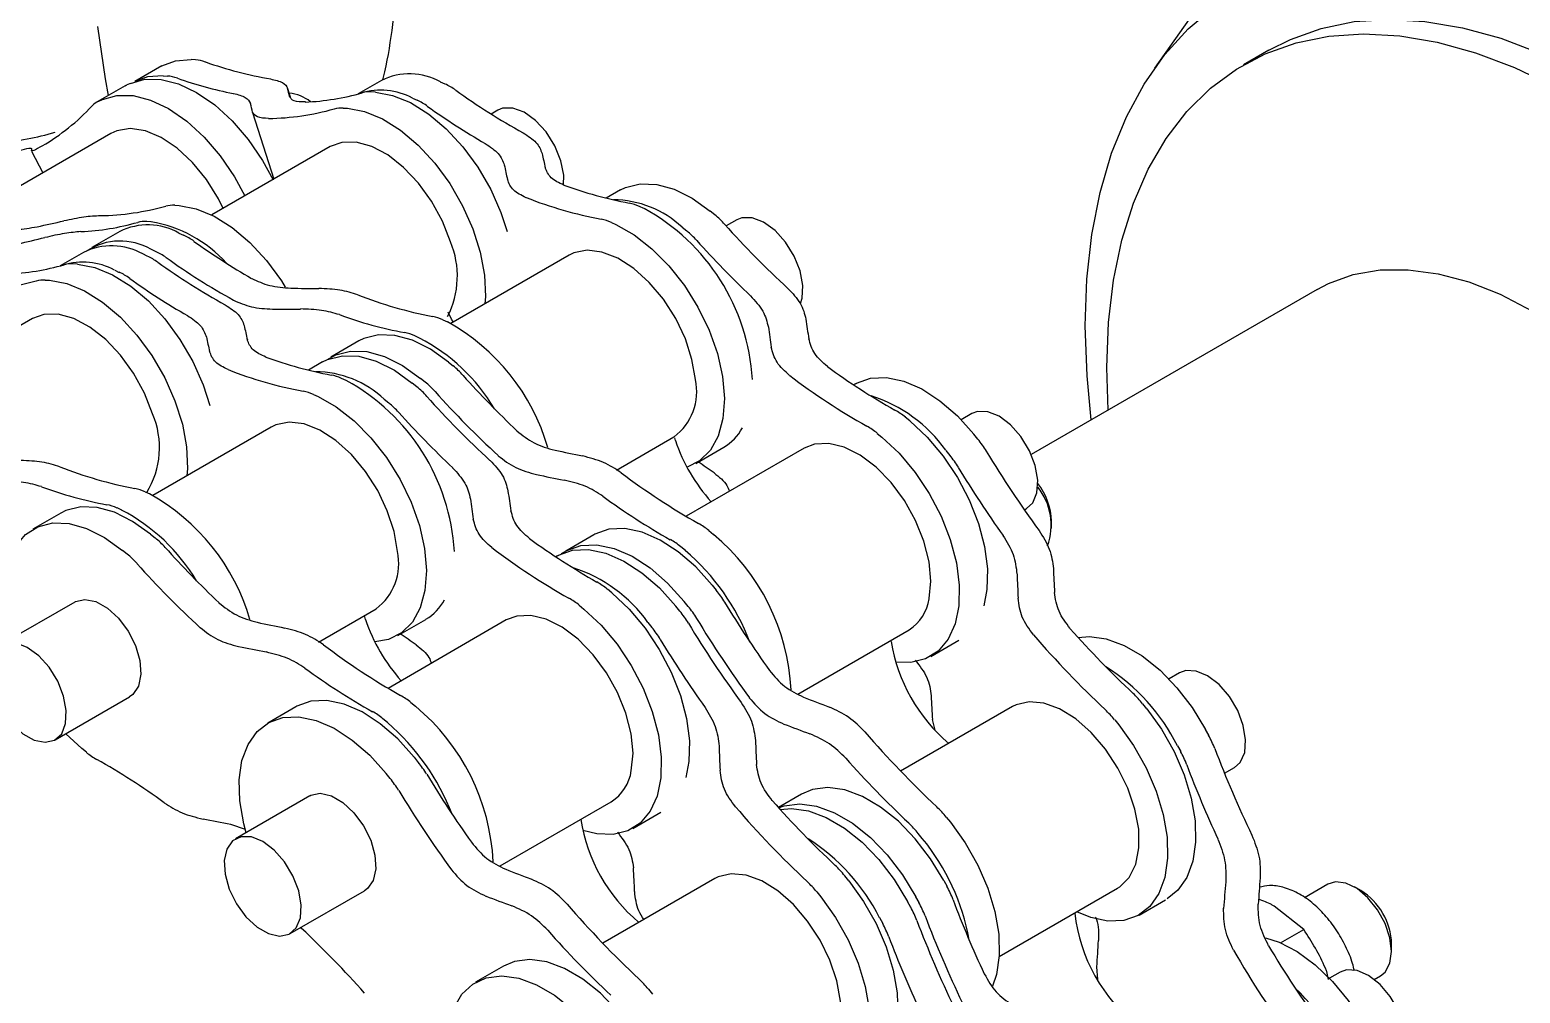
# Model space of a CAD drawing. Header units: millimetres. Extents: x 0 to 11880, y 0 to 8400.
# Drawn here: x 6542.7 to 6655.5, y 1512.3 to 1585.2 of the extents above; entities that cross this region are included whole.
import ezdxf

# ---------------------------------------------------------------- set-up
doc = ezdxf.new("R2010")
doc.units = ezdxf.units.MM
doc.header["$LTSCALE"] = 20

msp = doc.modelspace()

# ---------------------------------------------------------------- linework, layer by layer
at = {"color": 7, "linetype": 'Continuous', "lineweight": 25}
for p, q in [((6637.62, 1596.12), (6627.83, 1582.27)), ((6636.49, 1583.63), (6634.58, 1582.53)), ((6552.72, 1582.45), (6550.69, 1581.27)), ((6555.28, 1582.91), (6554.95, 1582.93)), ((6550.35, 1581.13), (6550.09, 1581.01)), ((6552.83, 1581.7), (6553.15, 1581.68)), ((6569.35, 1581.35), (6567.58, 1580.33)), ((6574.17, 1581.07), (6573.82, 1581.23)), ((6549.95, 1580.94), (6547.83, 1579.72)), ((6547.97, 1579.79), (6548.23, 1579.91)), ((6562.46, 1580.08), (6562.23, 1580.79)), ((6568.89, 1580.47), (6568.57, 1580.49)), ((6571.7, 1580.01), (6572.05, 1579.85)), ((6559.6, 1578.93), (6561.2, 1573.87)), ((6566.45, 1579.26), (6566.77, 1579.24)), ((6578.15, 1579.09), (6577.65, 1578.8)), ((6548.87, 1577.34), (6539.92, 1572.17)), ((6542.86, 1576), (6543.73, 1574.37)), ((6565.47, 1576.34), (6556.52, 1571.17)), ((6587.43, 1573.07), (6586.36, 1572.45)), ((6553.71, 1571.91), (6554.03, 1571.89)), ((6589.21, 1571.66), (6588.86, 1571.82)), ((6594.57, 1571.18), (6594.22, 1571.47)), ((6549.55, 1569.92), (6547.43, 1568.7)), ((6551.91, 1570.66), (6551.59, 1570.68)), ((6554.02, 1569.8), (6554.37, 1569.64)), ((6586.74, 1570.6), (6587.09, 1570.44)), ((6592.1, 1570.24), (6592.45, 1569.96)), ((6596.24, 1570.81), (6595.43, 1570.34)), ((6546.8, 1568.34), (6545.04, 1567.32)), ((6551.63, 1568.06), (6551.28, 1568.22)), ((6552.25, 1568.42), (6551.9, 1568.58)), ((6583.55, 1568.14), (6574.59, 1562.97)), ((6546.35, 1567.45), (6546.03, 1567.47)), ((6549.16, 1566.99), (6549.51, 1566.83)), ((6543.91, 1566.25), (6544.23, 1566.23)), ((6640.14, 1565.54), (6618.51, 1553.05)), ((6542.93, 1563.33), (6533.97, 1558.16)), ((6574, 1563.24), (6574.35, 1563.08)), ((6574.65, 1563.3), (6574.39, 1563.83)), ((6574.78, 1563.08), (6574.65, 1563.3)), ((6572.23, 1561.86), (6571.88, 1562.02)), ((6567.63, 1561.64), (6565.51, 1560.41)), ((6564.89, 1560.05), (6563.82, 1559.44)), ((6574.42, 1560.04), (6574.77, 1559.75)), ((6624.33, 1556.41), (6624.22, 1559.64)), ((6566.67, 1558.65), (6566.32, 1558.81)), ((6572.65, 1558.53), (6572.3, 1558.81)), ((6564.2, 1557.59), (6564.55, 1557.43)), ((6572.03, 1558.17), (6571.68, 1558.45)), ((6605.21, 1558.4), (6605.07, 1558.32)), ((6569.56, 1557.23), (6569.91, 1556.95)), ((6561, 1555.12), (6552.05, 1549.96)), ((6609.32, 1555.59), (6608.98, 1555.87)), ((6614.01, 1556.14), (6613.21, 1555.68)), ((6587.14, 1551.87), (6591.48, 1554.38)), ((6591.59, 1554.11), (6591.54, 1554.3)), ((6606.86, 1554.65), (6607.2, 1554.36)), ((6614.47, 1554.21), (6614.17, 1554.59)), ((6601.34, 1553.54), (6592.39, 1548.38)), ((6593.12, 1552.37), (6595.24, 1553.6)), ((6612.05, 1553.36), (6612.35, 1552.98)), ((6551.46, 1550.23), (6551.81, 1550.07)), ((6545.09, 1548.62), (6542.97, 1547.4)), ((6549.69, 1548.85), (6549.34, 1549.01)), ((6617.99, 1548.87), (6618.15, 1548.97)), ((6594.11, 1547.29), (6594.46, 1547.01)), ((6620.05, 1547.44), (6620.05, 1548)), ((6551.88, 1547.02), (6552.23, 1546.74)), ((6585.41, 1546.97), (6583.29, 1545.75)), ((6592.34, 1545.78), (6591.99, 1546.07)), ((6550.11, 1545.52), (6549.76, 1545.8)), ((6582.66, 1545.39), (6582.53, 1545.31)), ((6586.78, 1542.58), (6586.44, 1542.86)), ((6594.37, 1543.16), (6594.68, 1542.78)), ((6546.15, 1541.89), (6540.52, 1538.64)), ((6584.31, 1541.64), (6584.66, 1541.35)), ((6591.93, 1541.19), (6591.63, 1541.58)), ((6592.55, 1541.55), (6592.25, 1541.93)), ((6564.59, 1538.86), (6568.94, 1541.37)), ((6568.13, 1540.58), (6568.06, 1540.86)), ((6578.79, 1540.53), (6569.85, 1535.36)), ((6570.58, 1539.36), (6572.7, 1540.58)), ((6589.5, 1540.35), (6589.81, 1539.97)), ((6600.86, 1534.93), (6609.28, 1539.79)), ((6610.91, 1537.78), (6613.03, 1539)), ((6629.74, 1536.53), (6628.94, 1536.07)), ((6544.66, 1531.47), (6550.29, 1534.72)), ((6562.86, 1533.96), (6560.74, 1532.73)), ((6571.57, 1534.28), (6571.92, 1534)), ((6617.1, 1533.98), (6608.63, 1529.09)), ((6627.25, 1533.81), (6626.95, 1534.2)), ((6569.8, 1532.77), (6569.45, 1533.06)), ((6611.23, 1532.2), (6611.05, 1532.99)), ((6624.83, 1532.97), (6625.13, 1532.59)), ((6546.67, 1530.81), (6545.46, 1531.93)), ((6631.94, 1531.81), (6631.7, 1532.25)), ((6547.02, 1530.53), (6546.67, 1530.81)), ((6629.58, 1531.02), (6629.82, 1530.58)), ((6571.83, 1530.15), (6572.13, 1529.76)), ((6633.13, 1528.93), (6633.88, 1529.36)), ((6570.01, 1528.54), (6569.71, 1528.92)), ((6563.92, 1527.22), (6558.29, 1523.98)), ((6601.13, 1527.36), (6599.38, 1526.35)), ((6578.32, 1521.92), (6586.73, 1526.78)), ((6588.37, 1524.76), (6590.49, 1525.99)), ((6559.07, 1524.68), (6557.94, 1525.06)), ((6612.08, 1525.62), (6612.39, 1525.23)), ((6610.27, 1524.01), (6609.96, 1524.39)), ((6594.56, 1520.97), (6586.09, 1516.08)), ((6604.71, 1520.8), (6604.41, 1521.18)), ((6611.9, 1520.82), (6612.14, 1520.38)), ((6616.08, 1515.06), (6625.04, 1520.23)), ((6640.94, 1520.54), (6639.18, 1519.52)), ((6643.43, 1520.06), (6642.94, 1520.34)), ((6562.43, 1516.8), (6568.06, 1520.05)), ((6602.28, 1519.96), (6602.59, 1519.58)), ((6609.39, 1518.79), (6609.16, 1519.23)), ((6610.02, 1519.15), (6609.78, 1519.59)), ((6626.67, 1518.21), (6628.68, 1519.37)), ((6607.04, 1518.01), (6607.27, 1517.57)), ((6639.13, 1517.12), (6636.89, 1518.89)), ((6563.23, 1517.27), (6563.31, 1517.19)), ((6637.38, 1516.11), (6639.13, 1517.12)), ((6645.77, 1515.45), (6645.77, 1516.01)), ((6578.59, 1514.35), (6576.47, 1513.12)), ((6623.54, 1513.34), (6623.47, 1514.28)), ((6641.01, 1513.34), (6640.87, 1513.94)), ((6641.88, 1513.89), (6641.08, 1513.43)), ((6644.47, 1513.34), (6644.94, 1513.61)), ((6589.54, 1512.6), (6589.85, 1512.22))]:
    msp.add_line(p, q, dxfattribs=at)
at = {"color": 7, "linetype": 'Continuous', "lineweight": 25, "flags": 128}
for points in [[(6622.59, 1562.78), (6622.72, 1566.32), (6623.1, 1569.69), (6623.72, 1572.88), (6624.59, 1575.85), (6625.71, 1578.59), (6627.05, 1581.08), (6628.61, 1583.31), (6630.39, 1585.26), (6632.37, 1586.92), (6634.54, 1588.27), (6636.89, 1589.32), (6639.39, 1590.04), (6642.04, 1590.45), (6644.81, 1590.53), (6647.69, 1590.28), (6650.66, 1589.71), (6653.7, 1588.82), (6656.8, 1587.62)], [(6636.49, 1583.63), (6638.13, 1584.46), (6640.46, 1585.29), (6642.95, 1585.8), (6645.57, 1585.97), (6648.3, 1585.82), (6651.13, 1585.34), (6654.04, 1584.54), (6656.99, 1583.42)], [(6548.7, 1580.22), (6548.46, 1581.46), (6547.89, 1585.44)], [(6624.22, 1559.64), (6624.35, 1563.03), (6624.73, 1566.24), (6625.36, 1569.27), (6626.24, 1572.07), (6627.36, 1574.64), (6628.71, 1576.96), (6630.28, 1579), (6632.07, 1580.76), (6634.05, 1582.21), (6636.22, 1583.36), (6638.55, 1584.19), (6641.04, 1584.69), (6643.66, 1584.87), (6646.39, 1584.72), (6649.22, 1584.24), (6652.13, 1583.44), (6655.08, 1582.32), (6658.07, 1580.88)], [(6552.72, 1582.45), (6553.76, 1582.84), (6554.95, 1582.93)], [(6550.35, 1581.13), (6551.45, 1581.45), (6552.68, 1581.43), (6554, 1581.09), (6555.36, 1580.44), (6556.73, 1579.5), (6558.04, 1578.3), (6559.27, 1576.88), (6560.35, 1575.29), (6561.15, 1573.84)], [(6552.83, 1581.7), (6551.64, 1581.62), (6550.69, 1581.27)], [(6548.23, 1579.91), (6549.33, 1580.22), (6550.56, 1580.21), (6551.88, 1579.87), (6553.24, 1579.22), (6554.61, 1578.27), (6555.92, 1577.07), (6557.14, 1575.65), (6558.23, 1574.06), (6559.02, 1572.62)], [(6549.95, 1580.94), (6550.02, 1580.98), (6550.09, 1581.01)], [(6568.89, 1580.47), (6570.19, 1580.22), (6571.55, 1579.67), (6572.92, 1578.81), (6574.25, 1577.68), (6575.51, 1576.32), (6576.64, 1574.78), (6577.61, 1573.1), (6578.39, 1571.35), (6578.85, 1569.93)], [(6566.77, 1579.24), (6568.07, 1579), (6569.43, 1578.44), (6570.79, 1577.58), (6572.13, 1576.45), (6573.38, 1575.1), (6574.52, 1573.55), (6575.49, 1571.87), (6576.27, 1570.12), (6576.82, 1568.36), (6577.14, 1566.63), (6577.21, 1565.01), (6577.17, 1564.46)], [(6583.13, 1573.44), (6583.14, 1574.18), (6582.92, 1575.28), (6582.46, 1576.4), (6581.8, 1577.45), (6581, 1578.32), (6580.14, 1578.94), (6579.28, 1579.25), (6578.5, 1579.24), (6578.15, 1579.09)], [(6557.38, 1571.67), (6557.02, 1572.4), (6556.11, 1573.85), (6555.05, 1575.15), (6553.89, 1576.23), (6552.68, 1577.04), (6551.48, 1577.54), (6550.34, 1577.71), (6549.32, 1577.55), (6548.87, 1577.34)], [(6574.57, 1569.14), (6573.96, 1570.7), (6573.13, 1572.21), (6572.14, 1573.59), (6571.02, 1574.77), (6569.82, 1575.71), (6568.61, 1576.35), (6567.44, 1576.68), (6566.35, 1576.66), (6565.47, 1576.34)], [(6587.43, 1573.07), (6587.81, 1573.26), (6588.93, 1573.54), (6590.17, 1573.49), (6591.5, 1573.12), (6592.86, 1572.44), (6594.22, 1571.47)], [(6554.03, 1571.89), (6555.33, 1571.64), (6556.68, 1571.08), (6558.05, 1570.23), (6559.39, 1569.1), (6560.64, 1567.74), (6561.78, 1566.2), (6562.07, 1565.72)], [(6601.06, 1564.47), (6601.17, 1564.87), (6601.22, 1565.84), (6601.02, 1566.94), (6600.57, 1568.06), (6599.92, 1569.11), (6599.13, 1569.99), (6598.26, 1570.63), (6597.4, 1570.96), (6596.62, 1570.96), (6596.24, 1570.81)], [(6587.09, 1570.44), (6588.46, 1569.67), (6589.81, 1568.62), (6591.1, 1567.32), (6592.27, 1565.83), (6593.29, 1564.19), (6594.13, 1562.45), (6594.76, 1560.68), (6595.15, 1558.94), (6595.29, 1557.28), (6595.18, 1555.77), (6594.82, 1554.45), (6594.23, 1553.37), (6593.42, 1552.56), (6592.47, 1552.08)], [(6593.1, 1558.72), (6592.84, 1560.23), (6592.34, 1561.8), (6591.61, 1563.34), (6590.68, 1564.79), (6589.61, 1566.06), (6588.44, 1567.12), (6587.23, 1567.9), (6586.03, 1568.37), (6584.9, 1568.51), (6583.9, 1568.31), (6583.55, 1568.14)], [(6546.35, 1567.45), (6547.65, 1567.21), (6549, 1566.65), (6550.37, 1565.79), (6551.71, 1564.67), (6552.96, 1563.31), (6554.1, 1561.76), (6555.07, 1560.09), (6555.85, 1558.33), (6556.36, 1556.75)], [(6640.14, 1565.54), (6641.01, 1565.99), (6642.88, 1566.66), (6644.9, 1567.01), (6647.04, 1567.03), (6649.29, 1566.73), (6651.61, 1566.11), (6653.99, 1565.17), (6656.39, 1563.93)], [(6544.23, 1566.23), (6545.53, 1565.99), (6546.88, 1565.43), (6548.25, 1564.57), (6549.59, 1563.44), (6550.84, 1562.08), (6551.97, 1560.54), (6552.95, 1558.86), (6553.72, 1557.11), (6554.28, 1555.34), (6554.6, 1553.62), (6554.67, 1552), (6554.63, 1551.44)], [(6552.02, 1556.12), (6551.41, 1557.69), (6550.59, 1559.2), (6549.6, 1560.57), (6548.48, 1561.76), (6547.28, 1562.69), (6546.07, 1563.34), (6544.89, 1563.66), (6543.81, 1563.65), (6542.93, 1563.33)], [(6574.42, 1560.04), (6573.06, 1561.01), (6571.7, 1561.69), (6570.37, 1562.06), (6569.13, 1562.11), (6568.02, 1561.83), (6567.63, 1561.64)], [(6623.05, 1555.67), (6622.73, 1558.99), (6622.59, 1562.78)], [(6565.21, 1560.22), (6565.89, 1560.6), (6567.01, 1560.88), (6568.25, 1560.84), (6569.58, 1560.47), (6570.94, 1559.78), (6572.3, 1558.81)], [(6564.89, 1560.05), (6565.27, 1560.24), (6566.39, 1560.52), (6567.63, 1560.48), (6568.95, 1560.11), (6570.32, 1559.42), (6571.68, 1558.45)], [(6605.21, 1558.4), (6605.29, 1558.45), (6606.35, 1558.82), (6607.56, 1558.87), (6608.87, 1558.6), (6610.23, 1558.01), (6611.59, 1557.12), (6612.92, 1555.97), (6614.17, 1554.59)], [(6564.55, 1557.43), (6565.92, 1556.65), (6567.27, 1555.6), (6568.55, 1554.31), (6569.73, 1552.82), (6570.75, 1551.17), (6571.59, 1549.44), (6572.22, 1547.67), (6572.61, 1545.93), (6572.75, 1544.27), (6572.64, 1542.76), (6572.28, 1541.44), (6571.69, 1540.36), (6570.87, 1539.55), (6569.87, 1539.05), (6568.85, 1538.87)], [(6618.15, 1548.97), (6618.62, 1549.4), (6618.94, 1550.16), (6619, 1551.12), (6618.81, 1552.22), (6618.37, 1553.34), (6617.73, 1554.4), (6616.95, 1555.29), (6616.08, 1555.94), (6615.22, 1556.28), (6614.44, 1556.3), (6614.01, 1556.14)], [(6570.56, 1545.7), (6570.3, 1547.22), (6569.79, 1548.79), (6569.06, 1550.33), (6568.14, 1551.77), (6567.07, 1553.05), (6565.9, 1554.11), (6564.69, 1554.89), (6563.49, 1555.36), (6562.36, 1555.49), (6561.35, 1555.29), (6561, 1555.12)], [(6609.32, 1555.59), (6610.63, 1554.36), (6611.84, 1552.92), (6612.92, 1551.32), (6613.81, 1549.61), (6614.51, 1547.84), (6614.97, 1546.09), (6615.19, 1544.4), (6615.15, 1542.84), (6614.92, 1541.61)], [(6607.2, 1554.36), (6608.51, 1553.14), (6609.72, 1551.7), (6610.79, 1550.1), (6611.69, 1548.38), (6612.38, 1546.62), (6612.85, 1544.86), (6613.07, 1543.17), (6613.03, 1541.61), (6612.75, 1540.23), (6612.22, 1539.07), (6611.47, 1538.18), (6610.52, 1537.58), (6609.41, 1537.31), (6608.26, 1537.34)], [(6610.8, 1542.15), (6610.92, 1543.47), (6610.78, 1544.94), (6610.38, 1546.5), (6609.75, 1548.06), (6608.91, 1549.56), (6607.9, 1550.92), (6606.77, 1552.08), (6605.57, 1552.99), (6604.36, 1553.6), (6603.19, 1553.89), (6602.12, 1553.84), (6601.34, 1553.54)], [(6551.88, 1547.02), (6550.52, 1547.99), (6549.15, 1548.68), (6547.83, 1549.05), (6546.59, 1549.09), (6545.47, 1548.81), (6545.09, 1548.62)], [(6541.32, 1539.1), (6541.03, 1540.31), (6540.81, 1542), (6540.84, 1543.56), (6541.13, 1544.95), (6541.65, 1546.1), (6542.4, 1546.99), (6543.35, 1547.59), (6544.47, 1547.87), (6545.71, 1547.82), (6547.03, 1547.45), (6548.4, 1546.77), (6549.76, 1545.8)], [(6594.37, 1543.16), (6593.12, 1544.54), (6591.8, 1545.69), (6590.43, 1546.58), (6589.07, 1547.17), (6587.76, 1547.44), (6586.56, 1547.39), (6585.49, 1547.02), (6585.41, 1546.97)], [(6582.98, 1545.55), (6583.37, 1545.79), (6584.43, 1546.17), (6585.64, 1546.22), (6586.95, 1545.94), (6588.31, 1545.35), (6589.67, 1544.47), (6591, 1543.31), (6592.25, 1541.93)], [(6582.66, 1545.39), (6582.74, 1545.43), (6583.81, 1545.81), (6585.02, 1545.86), (6586.32, 1545.59), (6587.68, 1544.99), (6589.05, 1544.11), (6590.38, 1542.96), (6591.63, 1541.58)], [(6546.15, 1541.89), (6546.19, 1541.92), (6546.91, 1542.08), (6547.74, 1541.92), (6548.61, 1541.43), (6549.45, 1540.66), (6550.18, 1539.69), (6550.73, 1538.59), (6551.06, 1537.46), (6551.14, 1536.42), (6550.96, 1535.53), (6550.53, 1534.9), (6550.29, 1534.72)], [(6586.78, 1542.58), (6588.09, 1541.35), (6589.3, 1539.91), (6590.37, 1538.31), (6591.27, 1536.59), (6591.96, 1534.83), (6592.43, 1533.07), (6592.65, 1531.38), (6592.61, 1529.82), (6592.38, 1528.61)], [(6588.25, 1529.13), (6588.38, 1530.46), (6588.24, 1531.93), (6587.84, 1533.48), (6587.21, 1535.05), (6586.37, 1536.54), (6585.36, 1537.9), (6584.23, 1539.07), (6583.03, 1539.98), (6581.81, 1540.59), (6580.65, 1540.88), (6579.58, 1540.83), (6578.79, 1540.53)], [(6584.66, 1541.35), (6585.97, 1540.13), (6587.18, 1538.69), (6588.25, 1537.08), (6589.15, 1535.37), (6589.84, 1533.6), (6590.31, 1531.85), (6590.52, 1530.16), (6590.49, 1528.6), (6590.21, 1527.21), (6589.68, 1526.06), (6588.93, 1525.17), (6587.98, 1524.57), (6586.87, 1524.29), (6585.63, 1524.34), (6584.59, 1524.6)], [(6545.45, 1532.7), (6545.5, 1533.68), (6545.3, 1534.77), (6544.85, 1535.9), (6544.2, 1536.95), (6543.41, 1537.83), (6542.54, 1538.46), (6541.68, 1538.79), (6540.9, 1538.79), (6540.27, 1538.46), (6539.85, 1537.83), (6539.67, 1536.94), (6539.74, 1535.9), (6540.08, 1534.77), (6540.63, 1533.67), (6541.36, 1532.7), (6542.2, 1531.93), (6543.07, 1531.44), (6543.9, 1531.28), (6544.61, 1531.44), (6545.15, 1531.93), (6545.45, 1532.7)], [(6622.06, 1539.21), (6622.91, 1539.28), (6624.19, 1539.1), (6625.54, 1538.61), (6626.91, 1537.81), (6628.26, 1536.73), (6629.53, 1535.41), (6630.69, 1533.9), (6631.7, 1532.25)], [(6633.88, 1529.36), (6634.32, 1529.76), (6634.66, 1530.5), (6634.73, 1531.46), (6634.55, 1532.55), (6634.13, 1533.68), (6633.5, 1534.74), (6632.72, 1535.64), (6631.86, 1536.3), (6630.99, 1536.66), (6630.2, 1536.7), (6629.74, 1536.53)], [(6571.83, 1530.15), (6570.58, 1531.53), (6569.25, 1532.68), (6567.89, 1533.57), (6566.53, 1534.16), (6565.22, 1534.43), (6564.01, 1534.38), (6562.95, 1534), (6562.86, 1533.96)], [(6625.93, 1521.06), (6626.42, 1522.06), (6626.66, 1523.29), (6626.64, 1524.71), (6626.35, 1526.23), (6625.82, 1527.8), (6625.07, 1529.33), (6624.13, 1530.76), (6623.05, 1532.02), (6621.88, 1533.05), (6620.66, 1533.8), (6619.47, 1534.24), (6618.35, 1534.35), (6617.36, 1534.11), (6617.1, 1533.98)], [(6627.25, 1533.81), (6628.37, 1532.26), (6629.33, 1530.57), (6630.08, 1528.81), (6630.62, 1527.05), (6630.91, 1525.33), (6630.95, 1523.73), (6630.74, 1522.28), (6630.29, 1521.06), (6629.6, 1520.08), (6628.79, 1519.44)], [(6559.1, 1524.44), (6558.92, 1525.12), (6558.62, 1526.84), (6558.58, 1528.44), (6558.79, 1529.89), (6559.25, 1531.12), (6559.93, 1532.09), (6560.82, 1532.78), (6561.89, 1533.15), (6563.1, 1533.21), (6564.4, 1532.93), (6565.76, 1532.34), (6567.13, 1531.45), (6568.46, 1530.3), (6569.71, 1528.92)], [(6625.13, 1532.59), (6626.25, 1531.03), (6627.21, 1529.34), (6627.96, 1527.59), (6628.5, 1525.82), (6628.79, 1524.11), (6628.83, 1522.5), (6628.62, 1521.06), (6628.17, 1519.83), (6627.48, 1518.86), (6626.59, 1518.17), (6625.52, 1517.79), (6624.31, 1517.74), (6623.01, 1518.02), (6621.95, 1518.45)], [(6563.92, 1527.22), (6564, 1527.27), (6564.72, 1527.42), (6565.56, 1527.23), (6566.43, 1526.73), (6567.26, 1525.95), (6567.98, 1524.97), (6568.53, 1523.87), (6568.85, 1522.74), (6568.91, 1521.7), (6568.72, 1520.83), (6568.28, 1520.21), (6568.06, 1520.05)], [(6611.9, 1520.82), (6610.89, 1522.47), (6609.73, 1523.98), (6608.46, 1525.3), (6607.11, 1526.38), (6605.74, 1527.18), (6604.4, 1527.67), (6603.12, 1527.85), (6601.95, 1527.7), (6601.13, 1527.36)], [(6599.4, 1526.33), (6599.82, 1526.48), (6600.99, 1526.63), (6602.27, 1526.45), (6603.62, 1525.95), (6604.99, 1525.15), (6606.34, 1524.08), (6607.61, 1522.76), (6608.77, 1521.25), (6609.78, 1519.59)], [(6599.52, 1526.19), (6600.37, 1526.27), (6601.65, 1526.09), (6603, 1525.59), (6604.37, 1524.79), (6605.72, 1523.72), (6606.99, 1522.4), (6608.15, 1520.89), (6609.16, 1519.23)], [(6612.39, 1525.23), (6613.51, 1523.67), (6614.46, 1521.99), (6615.22, 1520.23), (6615.75, 1518.47), (6616.05, 1516.75), (6616.09, 1515.15), (6615.88, 1513.7), (6615.59, 1512.83)], [(6562.9, 1517.24), (6563.22, 1517.99), (6563.28, 1518.96), (6563.09, 1520.05), (6562.65, 1521.18), (6562.01, 1522.23), (6561.23, 1523.12), (6560.36, 1523.77), (6559.5, 1524.12), (6558.72, 1524.13), (6558.08, 1523.82), (6557.64, 1523.2), (6557.44, 1522.33), (6557.51, 1521.29), (6557.83, 1520.16), (6558.37, 1519.06), (6559.09, 1518.08), (6559.93, 1517.3), (6560.8, 1516.8), (6561.63, 1516.61), (6562.36, 1516.76), (6562.9, 1517.24)], [(6603.39, 1508.04), (6603.88, 1509.04), (6604.12, 1510.28), (6604.09, 1511.69), (6603.81, 1513.22), (6603.28, 1514.79), (6602.53, 1516.32), (6601.59, 1517.75), (6600.51, 1519.01), (6599.33, 1520.04), (6598.12, 1520.79), (6596.93, 1521.23), (6595.81, 1521.33), (6594.81, 1521.1), (6594.56, 1520.97)], [(6604.71, 1520.8), (6605.83, 1519.24), (6606.78, 1517.56), (6607.54, 1515.8), (6608.07, 1514.03), (6608.37, 1512.32), (6608.41, 1510.71), (6608.2, 1509.27), (6607.74, 1508.04), (6607.06, 1507.07), (6606.25, 1506.43)], [(6625.04, 1520.23), (6625.21, 1520.34), (6625.93, 1521.06)], [(6644.94, 1513.61), (6645.28, 1513.89), (6645.65, 1514.56), (6645.77, 1515.45), (6645.65, 1516.48), (6645.28, 1517.57), (6644.71, 1518.61), (6643.98, 1519.52), (6643.16, 1520.21), (6642.32, 1520.63), (6641.53, 1520.72), (6640.94, 1520.54)], [(6602.59, 1519.58), (6603.71, 1518.02), (6604.66, 1516.33), (6605.42, 1514.57), (6605.95, 1512.81), (6606.25, 1511.09), (6606.29, 1509.49), (6606.08, 1508.05), (6605.62, 1506.82), (6604.94, 1505.84), (6604.05, 1505.16), (6602.98, 1504.78), (6601.77, 1504.73), (6600.47, 1505), (6599.41, 1505.43)], [(6636.24, 1516.49), (6637.27, 1516.15), (6638.64, 1515.44), (6640, 1514.44), (6641.3, 1513.19), (6642.5, 1511.74), (6643.56, 1510.12), (6644.43, 1508.4), (6645.1, 1506.63)], [(6589.36, 1507.8), (6588.35, 1509.46), (6587.19, 1510.97), (6585.92, 1512.29), (6584.57, 1513.36), (6583.2, 1514.16), (6581.85, 1514.66), (6580.57, 1514.84), (6579.4, 1514.69), (6578.59, 1514.35)], [(6574.82, 1504.83), (6574.78, 1504.99), (6574.41, 1506.72), (6574.3, 1508.37), (6574.43, 1509.86), (6574.81, 1511.16), (6575.43, 1512.22), (6576.26, 1512.99), (6577.28, 1513.46), (6578.45, 1513.61), (6579.73, 1513.44), (6581.08, 1512.94), (6582.45, 1512.14), (6583.8, 1511.06), (6585.07, 1509.75), (6586.23, 1508.23), (6587.24, 1506.58)], [(6646.02, 1506.72), (6646.44, 1507.09), (6646.78, 1507.82), (6646.87, 1508.77), (6646.71, 1509.86), (6646.29, 1510.98), (6645.67, 1512.05), (6644.9, 1512.96), (6644.04, 1513.64), (6643.17, 1514.02), (6642.37, 1514.07), (6641.88, 1513.89)]]:
    msp.add_lwpolyline(points, dxfattribs=at)
at = {"color": 7, "linetype": 'Continuous', "lineweight": 25}
for centre, radius, start, end in [((6555.07, 1580.08), 2.83, 70.2803, 85.8738), ((6566.12, 1611.34), 30.32, 250.5663, 260.2093), ((6552.95, 1578.86), 2.83, 70.2803, 85.8738), ((6564.15, 1610.64), 30.87, 250.6203, 258.7655), ((6571.47, 1577.04), 4.81, 60.735, 116.2231), ((6572.17, 1576.76), 4.76, 54.1341, 65.1672), ((6562.12, 1577.42), 2.97, 51.3986, 85.2363), ((6562.69, 1598.73), 19.04, 272.6907, 285.8444), ((6569.29, 1575.59), 5.03, 61.4359, 107.2474), ((6568.43, 1578.49), 2, 85.9017, 105.5674), ((6604.38, 1621.56), 50.42, 234.3096, 241.1768), ((6534.95, 1591.13), 17.13, 300.6561, 316.8211), ((6548.68, 1578.25), 1.7, 114.9067, 136.8809), ((6560.52, 1597.75), 19.28, 270.8522, 285.7847), ((6566.31, 1577.26), 2, 85.9017, 105.5674), ((6570.05, 1575.53), 4.76, 54.1341, 65.1672), ((6602.68, 1620.98), 51.19, 234.3417, 240.1543), ((6539.17, 1595.42), 18.8, 273.6893, 286.9566), ((6593.79, 1602.47), 30.93, 249.8655, 259.381), ((6591.81, 1601.8), 31.49, 248.5573, 259.3202), ((6586.85, 1564.65), 7.67, 46.815, 89.6697), ((6587.47, 1568.82), 3.31, 65.0599, 79.1154), ((6547.78, 1590.4), 19.28, 270.8522, 285.7847), ((6553.56, 1569.91), 2, 85.9017, 105.5674), ((6581.6, 1557.78), 15.84, 3.4365, 61.2692), ((6590.13, 1565.81), 6.97, 41.8462, 50.3966), ((6545.71, 1588.93), 19.04, 272.6907, 285.8444), ((6551.67, 1565.61), 4.81, 60.735, 116.2231), ((6551.44, 1568.68), 2, 85.9017, 105.5674), ((6550.3, 1560.97), 9.82, 41.8279, 80.5775), ((6585.35, 1567.6), 3.31, 65.0599, 79.1154), ((6588.01, 1564.59), 6.97, 41.8462, 50.3966), ((6649.07, 1618.74), 72.25, 221.931, 227.3334), ((6548.93, 1564.03), 4.81, 60.735, 116.2231), ((6549.58, 1564.59), 4.61, 59.7969, 123.1421), ((6552.37, 1565.33), 4.76, 54.1341, 65.1672), ((6585, 1610.77), 51.19, 234.3417, 240.1543), ((6568.37, 1566.55), 6.72, 332.8499, 22.6794), ((6647.42, 1617.97), 72.9, 221.9461, 226.5376), ((6546.75, 1562.58), 5.03, 61.4359, 107.2474), ((6549.63, 1563.74), 4.76, 54.1341, 65.1672), ((6550.25, 1564.1), 4.76, 54.1341, 65.1672), ((6581.84, 1608.55), 50.42, 234.3096, 241.1768), ((6582.46, 1608.91), 50.42, 234.3096, 241.1768), ((6540.15, 1585.72), 19.04, 272.6907, 285.8444), ((6545.88, 1565.48), 2, 85.9017, 105.5674), ((6547.51, 1562.52), 4.76, 54.1341, 65.1672), ((6580.14, 1607.96), 51.19, 234.3417, 240.1543), ((6537.98, 1584.74), 19.28, 270.8522, 285.7847), ((6543.76, 1564.25), 2, 85.9017, 105.5674), ((6579.06, 1594.44), 31.49, 248.5573, 259.3202), ((6576.81, 1592.67), 30.93, 249.8655, 259.381), ((6572.6, 1560.24), 3.31, 65.0599, 79.1154), ((6566.61, 1549.12), 15.96, 16.262, 61.0085), ((6570.48, 1559.02), 3.31, 65.0599, 79.1154), ((6565.59, 1549.15), 14.34, 30.8964, 62.4238), ((6571.25, 1589.46), 30.93, 249.8655, 259.381), ((6570.33, 1554.39), 6.97, 41.8462, 50.3966), ((6633.36, 1601.07), 51.26, 233.802, 240.5946), ((6569.26, 1588.78), 31.49, 248.5573, 259.3202), ((6564.31, 1551.64), 7.67, 46.815, 89.6697), ((6564.92, 1555.81), 3.31, 65.0599, 79.1154), ((6559.06, 1544.76), 15.84, 3.4365, 61.2692), ((6568.21, 1553.16), 6.97, 41.8462, 50.3966), ((6629.74, 1607.76), 72.9, 221.9461, 226.5376), ((6588.94, 1557.8), 4.26, 306.7219, 12.3989), ((6631.63, 1600.48), 52, 232.8585, 240.56), ((6562.8, 1554.59), 3.31, 65.0599, 79.1154), ((6567.59, 1552.8), 6.97, 41.8462, 50.3966), ((6626.52, 1605.73), 72.25, 221.931, 227.3334), ((6627.15, 1606.09), 72.25, 221.931, 227.3334), ((6603.03, 1546.92), 11.09, 35.5736, 72.3411), ((6565.46, 1551.58), 6.97, 41.8462, 50.3966), ((6624.88, 1604.96), 72.9, 221.9461, 226.5376), ((6605.53, 1551.71), 5.41, 50.3157, 60.4456), ((6546.1, 1553.57), 6.45, 328.1858, 23.3137), ((6603.41, 1550.49), 5.41, 50.3157, 60.4456), ((6604.37, 1558.47), 13.51, 198.8173, 221.7515), ((6593.29, 1556.89), 3.83, 300.5913, 331.5059), ((6607.89, 1548.92), 8.45, 31.2261, 38.7456), ((6605.77, 1547.7), 8.45, 31.2261, 38.7456), ((6688.17, 1597.63), 85.46, 211.2504, 216.0804), ((6556.52, 1581.43), 31.49, 248.5573, 259.3202), ((6563.63, 1507.82), 53.63, 54.8361, 56.3889), ((6686.23, 1596.52), 85.67, 211.2541, 215.3771), ((6554.26, 1579.65), 30.93, 249.8655, 259.381), ((6618.89, 1593.12), 52, 232.8585, 240.56), ((6615.44, 1547.71), 4.58, 339.9536, 38.9932), ((6615.01, 1547.78), 5.05, 2.6073, 37.5527), ((6550.06, 1547.23), 3.31, 65.0599, 79.1154), ((6544.07, 1536.11), 15.96, 16.262, 61.0085), ((6616.37, 1591.26), 51.26, 233.802, 240.5946), ((6547.94, 1546), 3.31, 65.0599, 79.1154), ((6543.05, 1536.13), 14.34, 30.8964, 62.4238), ((6590.66, 1543.13), 5.41, 50.3157, 60.4456), ((6547.79, 1541.37), 6.97, 41.8462, 50.3966), ((6610.82, 1588.06), 51.26, 233.802, 240.5946), ((6588.54, 1541.91), 5.41, 50.3157, 60.4456), ((6584.02, 1534.44), 16.34, 2.793, 50.293), ((6545.66, 1540.15), 6.97, 41.8462, 50.3966), ((6607.2, 1594.75), 72.9, 221.9461, 226.5376), ((6566.39, 1544.79), 4.26, 306.7219, 12.3989), ((6609.09, 1587.46), 52, 232.8585, 240.56), ((6581.16, 1532.71), 17.2, 20.9222, 49.481), ((6604.6, 1593.07), 72.25, 221.931, 227.3334), ((6580.49, 1533.9), 11.09, 35.5736, 72.3411), ((6582.98, 1538.7), 5.41, 50.3157, 60.4456), ((6588.09, 1537.49), 8.45, 31.2261, 38.7456), ((6570.75, 1543.88), 3.83, 300.5913, 331.5059), ((6580.86, 1537.48), 5.41, 50.3157, 60.4456), ((6585.97, 1536.27), 8.45, 31.2261, 38.7456), ((6668.55, 1586.32), 85.67, 211.2541, 215.3771), ((6607.48, 1542.61), 3.34, 302.3542, 351.9656), ((6580.92, 1544.93), 13.51, 198.8173, 221.7515), ((6585.34, 1535.91), 8.45, 31.2261, 38.7456), ((6666.25, 1584.98), 85.46, 211.2504, 216.0804), ((6541.08, 1494.81), 53.63, 54.8361, 56.3889), ((6583.22, 1534.68), 8.45, 31.2261, 38.7456), ((6665.63, 1584.62), 85.46, 211.2504, 216.0804), ((6674.39, 1587.43), 73.55, 220.7598, 226.8707), ((6676.08, 1588.23), 72.95, 221.5187, 226.8864), ((6596.35, 1580.11), 52, 232.8585, 240.56), ((6663.68, 1583.51), 85.67, 211.2541, 215.3771), ((6620.55, 1540.99), 12.82, 189.3394, 229.7948), ((6593.83, 1578.25), 51.26, 233.802, 240.5946), ((6616.08, 1524.2), 15.12, 26.8022, 57.6953), ((6568.12, 1530.12), 5.41, 50.3157, 60.4456), ((6621.08, 1529.5), 7.51, 38.69, 46.8202), ((6561.48, 1521.43), 16.34, 2.793, 50.293), ((6618.96, 1528.27), 7.51, 38.69, 46.8202), ((6566, 1528.9), 5.41, 50.3157, 60.4456), ((6558.62, 1519.69), 17.2, 20.9222, 49.481), ((6661.64, 1580.08), 73.55, 220.7598, 226.8707), ((6624.53, 1527.82), 8.41, 20.7645, 28.3062), ((6550.47, 1534.68), 5.41, 230.3157, 240.4456), ((6622.41, 1526.6), 8.41, 20.7645, 28.3062), ((6710.02, 1560.19), 83, 200.7375, 205.6625), ((6522.64, 1485.33), 51.26, 53.802, 60.5946), ((6565.54, 1524.48), 8.45, 31.2261, 38.7456), ((6659.1, 1578.43), 72.95, 221.5187, 226.8864), ((6707.58, 1558.84), 82.66, 200.7312, 204.9539), ((6563.42, 1523.25), 8.45, 31.2261, 38.7456), ((6646.01, 1573.31), 85.67, 211.2541, 215.3771), ((6584.94, 1529.6), 3.34, 302.3542, 351.9656), ((6643.71, 1571.97), 85.46, 211.2504, 216.0804), ((6651.84, 1574.42), 73.55, 220.7598, 226.8707), ((6653.54, 1575.22), 72.95, 221.5187, 226.8864), ((6606.22, 1520.92), 7.51, 38.69, 46.8202), ((6597.08, 1527.44), 12.81, 188.9454, 229.8104), ((6604.1, 1519.69), 7.51, 38.69, 46.8202), ((6593.54, 1511.19), 15.12, 26.8022, 57.6953), ((6597.15, 1513.29), 16.94, 10.3456, 39.2527), ((6598.54, 1516.49), 7.51, 38.69, 46.8202), ((6596.42, 1515.26), 7.51, 38.69, 46.8202), ((6604.73, 1516.39), 8.41, 20.7645, 28.3062), ((6639.1, 1567.06), 73.55, 220.7598, 226.8707), ((6602.61, 1515.17), 8.41, 20.7645, 28.3062), ((6689.9, 1548.63), 82.66, 200.7312, 204.9539), ((6640.85, 1515.87), 4.93, 1.6469, 58.3478), ((6601.99, 1514.81), 8.41, 20.7645, 28.3062), ((6688.1, 1547.54), 83, 200.7375, 205.6625), ((6634.35, 1519.75), 12.62, 186.3177, 232.0062), ((6513.45, 1463.94), 72.95, 41.5187, 46.8864), ((6636.55, 1565.41), 72.95, 221.5187, 226.8864), ((6599.87, 1513.58), 8.41, 20.7645, 28.3062), ((6687.48, 1547.18), 83, 200.7375, 205.6625), ((6685.04, 1545.82), 82.66, 200.7312, 204.9539), ((6710, 1559.84), 85.67, 210.8692, 215.6914), ((6707.99, 1558.69), 85.81, 210.1748, 215.6885), ((6583.68, 1507.9), 7.51, 38.69, 46.8202), ((6626.4, 1500.17), 17.4, 17.5353, 45.9821)]:
    msp.add_arc(centre, radius, start, end, dxfattribs=at)
for centre, major_axis, ratio, start_param, end_param in [((6547.94, 1626.05), (-14.94, 49.11), 0.025843, 3.49733, 3.530733), ((6545.23, 1624.48), (-14.94, 49.11), 0.025843, 3.518237, 3.551647), ((6519.19, 1619.99), (-23.53, 44.15), 0.069267, 3.200432, 3.233843), ((6577.92, 1618.01), (-7.27, 53.52), 0.063469, 2.470275, 2.503678), ((6575.21, 1616.45), (-7.27, 53.52), 0.063469, 2.44936, 2.482771), ((6531.19, 1616.38), (61.75, 7.68), 0.763059, 4.814138, 4.847549), ((6528.48, 1614.82), (61.75, 7.68), 0.763059, 4.835053, 4.868456), ((6561.18, 1608.35), (63.25, -4.27), 0.672331, 4.778522, 4.811932), ((6558.47, 1606.78), (63.25, -4.27), 0.672331, 4.799436, 4.83284), ((6608.92, 1598.24), (-0.53, 57.16), 0.171886, 2.226932, 2.260336), ((6552.67, 1603.44), (-7.27, 53.52), 0.063469, 2.44936, 2.482771), ((6555.38, 1605), (-7.27, 53.52), 0.063469, 2.470275, 2.503678), ((6606.22, 1596.68), (-0.53, 57.16), 0.171886, 2.206018, 2.239428), ((6592.18, 1588.58), (62.68, -11.97), 0.570976, 4.666522, 4.699933), ((6589.47, 1587.01), (62.68, -11.97), 0.570976, 4.687437, 4.72084), ((6583.67, 1583.67), (-0.53, 57.16), 0.171886, 2.206018, 2.239428), ((6586.38, 1585.23), (-0.53, 57.16), 0.171886, 2.226932, 2.260336), ((6635.2, 1567.1), (5.54, 59.8), 0.283971, 1.993438, 2.026849), ((6637.9, 1568.66), (5.54, 59.8), 0.283971, 2.014353, 2.047756), ((6569.64, 1575.56), (62.68, -11.97), 0.570976, 4.666522, 4.699933), ((6566.93, 1574), (62.68, -11.97), 0.570976, 4.687437, 4.72084), ((6593.39, 1507.61), (5.54, 59.8), 0.283971, 5.176853, 5.210263), ((6621.16, 1559), (60.71, -17.67), 0.465858, 4.516863, 4.550273), ((6618.45, 1557.44), (60.71, -17.67), 0.465858, 4.537777, 4.571181), ((6615.36, 1555.65), (5.54, 59.8), 0.283971, 2.014353, 2.047756), ((6612.65, 1554.09), (5.54, 59.8), 0.283971, 1.993438, 2.026849), ((6549.54, 1489.58), (62.68, -11.97), 0.570976, 1.545844, 1.579247), ((6598.62, 1545.98), (60.71, -17.67), 0.465858, 4.516863, 4.550273), ((6570.84, 1494.6), (5.54, 59.8), 0.283971, 5.176853, 5.210263), ((6659.32, 1530.61), (11.27, 61.24), 0.39409, 1.804817, 1.838228), ((6662.03, 1532.18), (11.27, 61.24), 0.39409, 1.825732, 1.859135), ((6595.91, 1544.42), (60.71, -17.67), 0.465858, 4.537777, 4.571181), ((6597.18, 1501.88), (11.27, 61.24), 0.39409, 4.988232, 5.021642)]:
    msp.add_ellipse(centre, major_axis=major_axis, ratio=ratio, start_param=start_param, end_param=end_param, dxfattribs=at)
for points, knots in [([(6569.46, 1581.41), (6569.48, 1581.47), (6569.78, 1582.65), (6570.17, 1585.13), (6570.61, 1588.88), (6570.67, 1591.56), (6570.69, 1592.9)], [0, 0, 0, 0, 0.016829, 0.340721, 0.669409, 1, 1, 1, 1]), ([(6560.96, 1581.46), (6561.3, 1581.38), (6561.98, 1581.23), (6562.16, 1580.91), (6562.24, 1580.76)], [0, 0, 0, 0, 0.501325, 1, 1, 1, 1]), ([(6558.14, 1580.37), (6558.48, 1580.28), (6559.17, 1580.1), (6559.35, 1579.77), (6559.44, 1579.6)], [0, 0, 0, 0, 0.5017487, 1, 1, 1, 1]), ([(6563.59, 1579.72), (6563.27, 1579.72), (6562.63, 1579.74), (6562.47, 1580.01), (6562.39, 1580.15)], [0, 0, 0, 0, 0.5013245, 1, 1, 1, 1]), ([(6560.81, 1578.47), (6560.49, 1578.49), (6559.84, 1578.52), (6559.68, 1578.82), (6559.59, 1578.96)], [0, 0, 0, 0, 0.501092, 1, 1, 1, 1]), ([(6577.2, 1576.58), (6577.57, 1576.33), (6578.3, 1575.85), (6578.53, 1575.25), (6578.64, 1574.96)], [0, 0, 0, 0, 0.501749, 1, 1, 1, 1]), ([(6580.07, 1577.39), (6580.43, 1577.15), (6581.16, 1576.68), (6581.39, 1576.11), (6581.5, 1575.82)], [0, 0, 0, 0, 0.501325, 1, 1, 1, 1]), ([(6541.93, 1576.05), (6542.22, 1576.12), (6542.79, 1576.27), (6542.86, 1576.21), (6542.9, 1576.17)], [0, 0, 0, 0, 0.501749, 1, 1, 1, 1]), ([(6543.69, 1576.4), (6543.43, 1576.25), (6542.97, 1575.99), (6542.92, 1576.01), (6542.89, 1576.02)], [0, 0, 0, 0, 0.545065, 1, 1, 1, 1]), ([(6583.14, 1573.43), (6582.79, 1573.6), (6582.07, 1573.94), (6581.85, 1574.48), (6581.74, 1574.75)], [0, 0, 0, 0, 0.501325, 1, 1, 1, 1]), ([(6580.29, 1572.48), (6579.93, 1572.66), (6579.21, 1573.02), (6578.99, 1573.57), (6578.88, 1573.85)], [0, 0, 0, 0, 0.501092, 1, 1, 1, 1]), ([(6548.07, 1571.11), (6547.68, 1571.09), (6546.89, 1571.05), (6545.84, 1570.83), (6545.32, 1570.72)], [0, 0, 0, 0, 0.501092, 1, 1, 1, 1]), ([(6540.46, 1570.16), (6540.87, 1570.11), (6541.7, 1570.01), (6542.76, 1570.19), (6543.29, 1570.28)], [0, 0, 0, 0, 0.5017487, 1, 1, 1, 1]), ([(6546.6, 1569.91), (6546.21, 1569.88), (6545.44, 1569.81), (6544.39, 1569.58), (6543.87, 1569.46)], [0, 0, 0, 0, 0.501325, 1, 1, 1, 1]), ([(6559.53, 1566.37), (6559.96, 1566.17), (6560.83, 1565.76), (6561.94, 1565.68), (6562.49, 1565.64)], [0, 0, 0, 0, 0.5017487, 1, 1, 1, 1]), ([(6567.55, 1565.13), (6567.12, 1565.27), (6566.26, 1565.54), (6565.16, 1565.59), (6564.61, 1565.61)], [0, 0, 0, 0, 0.501092, 1, 1, 1, 1]), ([(6600.1, 1565.62), (6600.45, 1565.25), (6601.15, 1564.51), (6601.36, 1563.7), (6601.46, 1563.3)], [0, 0, 0, 0, 0.5013245, 1, 1, 1, 1]), ([(6557.53, 1564.37), (6557.89, 1564.14), (6558.62, 1563.67), (6558.84, 1563.1), (6558.96, 1562.81)], [0, 0, 0, 0, 0.501325, 1, 1, 1, 1]), ([(6558.15, 1564.73), (6558.58, 1564.54), (6559.45, 1564.15), (6560.56, 1564.08), (6561.11, 1564.05)], [0, 0, 0, 0, 0.501325, 1, 1, 1, 1]), ([(6597.27, 1565.05), (6597.62, 1564.68), (6598.31, 1563.92), (6598.52, 1563.1), (6598.62, 1562.69)], [0, 0, 0, 0, 0.5017487, 1, 1, 1, 1]), ([(6554.66, 1563.56), (6555.03, 1563.32), (6555.76, 1562.83), (6555.98, 1562.24), (6556.1, 1561.94)], [0, 0, 0, 0, 0.5017487, 1, 1, 1, 1]), ([(6566.16, 1563.63), (6565.73, 1563.76), (6564.88, 1564.01), (6563.77, 1564.04), (6563.22, 1564.06)], [0, 0, 0, 0, 0.5013245, 1, 1, 1, 1]), ([(6557.75, 1559.47), (6557.39, 1559.65), (6556.67, 1560), (6556.45, 1560.56), (6556.34, 1560.84)], [0, 0, 0, 0, 0.501092, 1, 1, 1, 1]), ([(6560.6, 1560.42), (6560.24, 1560.59), (6559.53, 1560.92), (6559.3, 1561.46), (6559.19, 1561.73)], [0, 0, 0, 0, 0.501325, 1, 1, 1, 1]), ([(6600.23, 1559.03), (6599.87, 1559.35), (6599.16, 1559.99), (6598.94, 1560.78), (6598.84, 1561.18)], [0, 0, 0, 0, 0.501092, 1, 1, 1, 1]), ([(6603.09, 1559.71), (6602.73, 1560.02), (6602.01, 1560.64), (6601.79, 1561.42), (6601.68, 1561.81)], [0, 0, 0, 0, 0.501325, 1, 1, 1, 1]), ([(6579.59, 1554.85), (6580.01, 1554.51), (6580.84, 1553.84), (6581.93, 1553.53), (6582.48, 1553.37)], [0, 0, 0, 0, 0.501749, 1, 1, 1, 1]), ([(6578.18, 1552.96), (6578.6, 1552.63), (6579.44, 1551.98), (6580.53, 1551.68), (6581.07, 1551.53)], [0, 0, 0, 0, 0.5013245, 1, 1, 1, 1]), ([(6587.49, 1551.67), (6587.06, 1551.95), (6586.21, 1552.51), (6585.11, 1552.8), (6584.56, 1552.94)], [0, 0, 0, 0, 0.501092, 1, 1, 1, 1]), ([(6545.01, 1552.11), (6544.58, 1552.25), (6543.72, 1552.53), (6542.62, 1552.57), (6542.06, 1552.6)], [0, 0, 0, 0, 0.5010918, 1, 1, 1, 1]), ([(6574.73, 1552.04), (6575.08, 1551.66), (6575.77, 1550.91), (6575.98, 1550.09), (6576.08, 1549.68)], [0, 0, 0, 0, 0.501749, 1, 1, 1, 1]), ([(6577.56, 1552.6), (6577.91, 1552.23), (6578.61, 1551.5), (6578.82, 1550.69), (6578.92, 1550.29)], [0, 0, 0, 0, 0.5013245, 1, 1, 1, 1]), ([(6543.62, 1550.62), (6543.19, 1550.74), (6542.33, 1551), (6541.23, 1551.03), (6540.68, 1551.04)], [0, 0, 0, 0, 0.501325, 1, 1, 1, 1]), ([(6586.1, 1549.9), (6585.67, 1550.17), (6584.81, 1550.72), (6583.71, 1550.99), (6583.17, 1551.12)], [0, 0, 0, 0, 0.5013245, 1, 1, 1, 1]), ([(6594.51, 1551.66), (6594.9, 1551.36), (6595.43, 1550.95), (6595.61, 1550.42), (6595.66, 1550.27)], [0, 0, 0, 0, 0.714009, 1, 1, 1, 1]), ([(6580.55, 1546.69), (6580.18, 1547.01), (6579.46, 1547.63), (6579.25, 1548.41), (6579.14, 1548.8)], [0, 0, 0, 0, 0.501325, 1, 1, 1, 1]), ([(6577.69, 1546.01), (6577.33, 1546.33), (6576.61, 1546.98), (6576.4, 1547.77), (6576.29, 1548.16)], [0, 0, 0, 0, 0.501092, 1, 1, 1, 1]), ([(6619.1, 1547.31), (6619.4, 1546.84), (6619.99, 1545.9), (6620.12, 1544.91), (6620.19, 1544.42)], [0, 0, 0, 0, 0.501325, 1, 1, 1, 1]), ([(6616.37, 1546.93), (6616.67, 1546.45), (6617.25, 1545.5), (6617.37, 1544.5), (6617.43, 1544.01)], [0, 0, 0, 0, 0.5017487, 1, 1, 1, 1]), ([(6557.05, 1541.84), (6557.47, 1541.5), (6558.3, 1540.82), (6559.39, 1540.51), (6559.93, 1540.36)], [0, 0, 0, 0, 0.501749, 1, 1, 1, 1]), ([(6618.68, 1539.41), (6618.35, 1539.85), (6617.71, 1540.72), (6617.58, 1541.69), (6617.51, 1542.18)], [0, 0, 0, 0, 0.501092, 1, 1, 1, 1]), ([(6621.46, 1539.88), (6621.14, 1540.31), (6620.49, 1541.16), (6620.34, 1542.13), (6620.27, 1542.61)], [0, 0, 0, 0, 0.501325, 1, 1, 1, 1]), ([(6555.64, 1539.95), (6556.06, 1539.62), (6556.9, 1538.96), (6557.99, 1538.67), (6558.53, 1538.52)], [0, 0, 0, 0, 0.501325, 1, 1, 1, 1]), ([(6564.95, 1538.66), (6564.52, 1538.94), (6563.66, 1539.5), (6562.57, 1539.78), (6562.02, 1539.92)], [0, 0, 0, 0, 0.501092, 1, 1, 1, 1]), ([(6571.97, 1538.65), (6572.35, 1538.35), (6572.89, 1537.93), (6573.07, 1537.4), (6573.12, 1537.25)], [0, 0, 0, 0, 0.7140085, 1, 1, 1, 1]), ([(6563.56, 1536.89), (6563.13, 1537.16), (6562.27, 1537.71), (6561.17, 1537.97), (6560.62, 1538.11)], [0, 0, 0, 0, 0.501325, 1, 1, 1, 1]), ([(6609.74, 1537.49), (6610.07, 1537.06), (6610.73, 1536.22), (6610.88, 1535.26), (6610.95, 1534.79)], [0, 0, 0, 0, 0.501749, 1, 1, 1, 1]), ([(6598.7, 1536.72), (6599.06, 1536.28), (6599.78, 1535.42), (6600.79, 1534.93), (6601.29, 1534.69)], [0, 0, 0, 0, 0.501749, 1, 1, 1, 1]), ([(6593.83, 1533.91), (6594.12, 1533.44), (6594.71, 1532.49), (6594.83, 1531.49), (6594.89, 1530.99)], [0, 0, 0, 0, 0.5017487, 1, 1, 1, 1]), ([(6596.56, 1534.29), (6596.86, 1533.82), (6597.45, 1532.89), (6597.58, 1531.9), (6597.64, 1531.41)], [0, 0, 0, 0, 0.501325, 1, 1, 1, 1]), ([(6597.18, 1534.65), (6597.55, 1534.22), (6598.28, 1533.37), (6599.29, 1532.89), (6599.8, 1532.65)], [0, 0, 0, 0, 0.501325, 1, 1, 1, 1]), ([(6605.93, 1532.06), (6605.54, 1532.45), (6604.76, 1533.24), (6603.74, 1533.71), (6603.24, 1533.94)], [0, 0, 0, 0, 0.501092, 1, 1, 1, 1]), ([(6604.48, 1530.07), (6604.08, 1530.46), (6603.3, 1531.24), (6602.27, 1531.69), (6601.76, 1531.92)], [0, 0, 0, 0, 0.501325, 1, 1, 1, 1]), ([(6596.13, 1526.4), (6595.81, 1526.83), (6595.17, 1527.7), (6595.03, 1528.68), (6594.97, 1529.16)], [0, 0, 0, 0, 0.501092, 1, 1, 1, 1]), ([(6598.92, 1526.86), (6598.59, 1527.29), (6597.95, 1528.15), (6597.8, 1529.12), (6597.73, 1529.6)], [0, 0, 0, 0, 0.501325, 1, 1, 1, 1]), ([(6552.91, 1526.69), (6553.34, 1526.42), (6554.2, 1525.87), (6555.3, 1525.61), (6555.85, 1525.47)], [0, 0, 0, 0, 0.5013245, 1, 1, 1, 1]), ([(6576.15, 1523.71), (6576.52, 1523.27), (6577.24, 1522.4), (6578.24, 1521.92), (6578.75, 1521.67)], [0, 0, 0, 0, 0.501749, 1, 1, 1, 1]), ([(6587.2, 1524.48), (6587.53, 1524.05), (6588.18, 1523.2), (6588.34, 1522.25), (6588.41, 1521.77)], [0, 0, 0, 0, 0.501749, 1, 1, 1, 1]), ([(6632.64, 1523.96), (6632.84, 1523.43), (6633.25, 1522.38), (6633.24, 1521.28), (6633.23, 1520.74)], [0, 0, 0, 0, 0.501749, 1, 1, 1, 1]), ([(6635.21, 1524.25), (6635.42, 1523.72), (6635.84, 1522.67), (6635.84, 1521.58), (6635.83, 1521.03)], [0, 0, 0, 0, 0.5013245, 1, 1, 1, 1]), ([(6574.64, 1521.64), (6575.01, 1521.21), (6575.74, 1520.35), (6576.75, 1519.88), (6577.25, 1519.64)], [0, 0, 0, 0, 0.5013245, 1, 1, 1, 1]), ([(6583.39, 1519.04), (6583, 1519.44), (6582.22, 1520.23), (6581.2, 1520.69), (6580.69, 1520.92)], [0, 0, 0, 0, 0.501092, 1, 1, 1, 1]), ([(6642.96, 1514), (6642.92, 1514.18), (6642.78, 1514.8), (6642.32, 1515.86), (6641.61, 1517.11), (6640.74, 1518.24), (6639.75, 1519.19), (6638.67, 1519.92), (6637.59, 1520.34), (6636.6, 1520.49), (6636.03, 1520.37), (6635.78, 1520.31)], [0, 0, 0, 0, 0.050786, 0.174332, 0.297619, 0.421184, 0.545491, 0.67124, 0.798811, 0.910921, 1, 1, 1, 1]), ([(6589.2, 1517.87), (6589.06, 1518.09), (6588.64, 1518.77), (6588.56, 1519.49), (6588.51, 1519.98)], [0, 0, 0, 0, 0.319672, 1, 1, 1, 1]), ([(6636.47, 1515.88), (6636.22, 1516.39), (6635.71, 1517.4), (6635.69, 1518.48), (6635.69, 1519.02)], [0, 0, 0, 0, 0.501325, 1, 1, 1, 1]), ([(6636.89, 1518.89), (6636.82, 1518.92), (6636.48, 1519.13), (6636.06, 1519.28), (6635.71, 1519.4)], [0, 0, 0, 0, 0.181122, 1, 1, 1, 1]), ([(6581.93, 1517.06), (6581.54, 1517.45), (6580.75, 1518.23), (6579.73, 1518.68), (6579.21, 1518.91)], [0, 0, 0, 0, 0.501325, 1, 1, 1, 1]), ([(6623.36, 1518.06), (6623.39, 1518), (6623.64, 1517.43), (6623.62, 1516.82), (6623.6, 1516.28)], [0, 0, 0, 0, 0.108021, 1, 1, 1, 1]), ([(6633.81, 1515.56), (6633.57, 1516.07), (6633.08, 1517.09), (6633.07, 1518.18), (6633.07, 1518.72)], [0, 0, 0, 0, 0.501092, 1, 1, 1, 1]), ([(6640.87, 1513.94), (6640.83, 1514.02), (6640.38, 1515.17), (6639.73, 1516.18), (6639.13, 1517.12)], [0, 0, 0, 0, 0.0702148, 1, 1, 1, 1]), ([(6614.96, 1513.76), (6615.24, 1513.27), (6615.78, 1512.29), (6616.65, 1511.71), (6617.08, 1511.41)], [0, 0, 0, 0, 0.501749, 1, 1, 1, 1])]:
    msp.add_open_spline(points, degree=3, knots=knots, dxfattribs=at)

doc.saveas('drawing.dxf')
